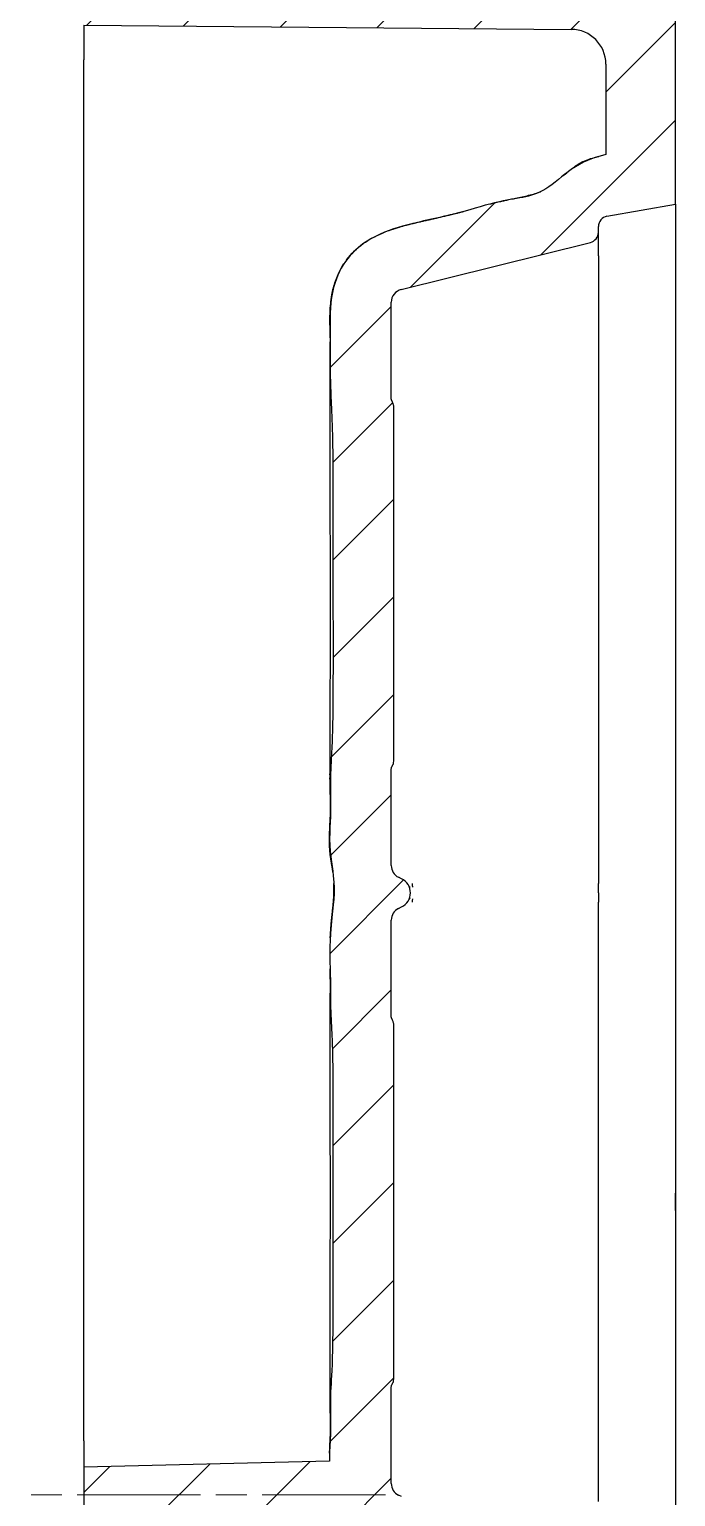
# Model space of a CAD drawing. Header units: millimetres. Extents: x 0 to 1486, y 0 to 1051.
# Drawn here: x 1362.6 to 1399.8, y 338.4 to 422.8 of the extents above; entities that cross this region are included whole.
import ezdxf

# ---------------------------------------------------------------- set-up
doc = ezdxf.new("R2010")
doc.units = ezdxf.units.MM
doc.header["$LTSCALE"] = 1.25
doc.linetypes.add('CHAIN', pattern=[0.3543, 0.2362, -0.0295, 0.0591, -0.0295])
for name, color, linetype, lineweight, true_color in [('Mittellinie(DIN)', 7, 'CHAIN', 15, 0x262659), ('Schraffur', 7, 'Continuous', 9, 0x1e1e47), ('Sichtbare Kanten(DIN)', 7, 'Continuous', 25, 0x262659)]:
    doc.layers.add(name, color=color, linetype=linetype, lineweight=lineweight, true_color=true_color)

msp = doc.modelspace()

# ---------------------------------------------------------------- hatches: boundary and pattern name
at = {"layer": 'Schraffur'}
h = msp.add_hatch(dxfattribs=at)
h.set_pattern_fill('ANSI31', color=256, scale=31.75, style=0)
h.set_pattern_definition([(45, (0, 0), (-2.80633, 2.80633), [])])
edge = h.paths.add_edge_path()
edge.add_spline(control_points=[(1383.578, 198.208), (1383.578, 198.274), (1383.572, 198.342), (1383.546, 198.47), (1383.528, 198.523), (1383.507, 198.564)], knot_values=[-0.02803, -0.02803, -0.02803, -0.02803, -0.013909, -0.013909, -0.000009, -0.000009, -0.000009, -0.000009], degree=3, periodic=0)
edge.add_spline(control_points=[(1383.507, 198.564), (1383.496, 198.583), (1383.486, 198.602), (1383.472, 198.629), (1383.468, 198.637), (1383.464, 198.645)], knot_values=[-0.009168, -0.009168, -0.009168, -0.009168, -0.002687, -0.002687, 0, 0, 0, 0], degree=3, periodic=0)
edge.add_spline(control_points=[(1383.464, 198.645), (1383.448, 198.674), (1383.437, 198.714), (1383.429, 198.778), (1383.428, 198.797), (1383.428, 198.815)], knot_values=[-0.019144, -0.019144, -0.019144, -0.019144, -0.005638, -0.005638, -0.00001, -0.00001, -0.00001, -0.00001], degree=3, periodic=0)
edge.add_line((1383.428, 198.815), (1383.428, 204.33))
edge.add_ellipse((1384.178, 204.33), major_axis=(0.674, 0.33), ratio=1, start_angle=90, end_angle=153.9136, ccw=False)
edge.add_line((1383.848, 205.004), (1384.024, 205.09))
edge.add_ellipse((1383.628, 205.898), major_axis=(0.808, 0.396), ratio=1, start_angle=270, end_angle=397.8272)
edge.add_line((1384.024, 206.706), (1383.848, 206.792))
edge.add_ellipse((1384.178, 207.466), major_axis=(-0.674, 0.33), ratio=1, start_angle=26.0864, end_angle=90, ccw=False)
edge.add_line((1383.428, 207.466), (1383.428, 212.971))
edge.add_spline(control_points=[(1383.428, 212.971), (1383.428, 213.003), (1383.431, 213.035), (1383.444, 213.095), (1383.453, 213.121), (1383.464, 213.142)], knot_values=[-0.013913, -0.013913, -0.013913, -0.013913, -0.006956, -0.006956, 0, 0, 0, 0], degree=3, periodic=0)
edge.add_spline(control_points=[(1383.464, 213.142), (1383.471, 213.155), (1383.478, 213.169), (1383.492, 213.196), (1383.499, 213.209), (1383.507, 213.223)], knot_values=[-0.009167, -0.009167, -0.009167, -0.009167, -0.004601, -0.004601, -0.000018, -0.000018, -0.000018, -0.000018], degree=3, periodic=0)
edge.add_spline(control_points=[(1383.507, 213.223), (1383.538, 213.283), (1383.561, 213.366), (1383.576, 213.501), (1383.578, 213.54), (1383.578, 213.578)], knot_values=[-0.040522, -0.040522, -0.040522, -0.040522, -0.011509, -0.011509, 0, 0, 0, 0], degree=3, periodic=0)
edge.add_line((1383.578, 213.578), (1383.578, 233.738))
edge.add_spline(control_points=[(1383.578, 233.738), (1383.578, 233.804), (1383.572, 233.872), (1383.546, 234), (1383.528, 234.053), (1383.507, 234.094)], knot_values=[-0.02803, -0.02803, -0.02803, -0.02803, -0.013909, -0.013909, -0.000009, -0.000009, -0.000009, -0.000009], degree=3, periodic=0)
edge.add_spline(control_points=[(1383.507, 234.094), (1383.496, 234.113), (1383.486, 234.132), (1383.472, 234.159), (1383.468, 234.167), (1383.464, 234.175)], knot_values=[-0.009168, -0.009168, -0.009168, -0.009168, -0.002687, -0.002687, 0, 0, 0, 0], degree=3, periodic=0)
edge.add_spline(control_points=[(1383.464, 234.175), (1383.448, 234.204), (1383.437, 234.244), (1383.429, 234.308), (1383.428, 234.327), (1383.428, 234.345)], knot_values=[-0.019144, -0.019144, -0.019144, -0.019144, -0.005638, -0.005638, -0.00001, -0.00001, -0.00001, -0.00001], degree=3, periodic=0)
edge.add_line((1383.428, 234.345), (1383.428, 239.85))
edge.add_ellipse((1384.178, 239.85), major_axis=(0.674, 0.33), ratio=1, start_angle=90, end_angle=153.9136, ccw=False)
edge.add_line((1383.848, 240.524), (1384.024, 240.61))
edge.add_ellipse((1383.628, 241.418), major_axis=(-0.808, 0.396), ratio=1, start_angle=142.1728, end_angle=270)
edge.add_line((1384.024, 242.226), (1383.848, 242.312))
edge.add_ellipse((1384.178, 242.986), major_axis=(-0.674, 0.33), ratio=1, start_angle=26.0864, end_angle=90, ccw=False)
edge.add_line((1383.428, 242.986), (1383.428, 248.501))
edge.add_spline(control_points=[(1383.428, 248.501), (1383.428, 248.533), (1383.431, 248.565), (1383.444, 248.625), (1383.453, 248.651), (1383.464, 248.672)], knot_values=[-0.013912, -0.013912, -0.013912, -0.013912, -0.006956, -0.006956, 0, 0, 0, 0], degree=3, periodic=0)
edge.add_spline(control_points=[(1383.464, 248.672), (1383.471, 248.685), (1383.478, 248.699), (1383.492, 248.726), (1383.499, 248.739), (1383.507, 248.753)], knot_values=[-0.009168, -0.009168, -0.009168, -0.009168, -0.004601, -0.004601, -0.000018, -0.000018, -0.000018, -0.000018], degree=3, periodic=0)
edge.add_spline(control_points=[(1383.507, 248.753), (1383.538, 248.813), (1383.561, 248.896), (1383.576, 249.031), (1383.578, 249.07), (1383.578, 249.108)], knot_values=[-0.040522, -0.040522, -0.040522, -0.040522, -0.011509, -0.011509, 0, 0, 0, 0], degree=3, periodic=0)
edge.add_line((1383.578, 249.108), (1383.578, 269.268))
edge.add_spline(control_points=[(1383.578, 269.268), (1383.578, 269.334), (1383.572, 269.402), (1383.546, 269.53), (1383.528, 269.583), (1383.507, 269.624)], knot_values=[-0.02803, -0.02803, -0.02803, -0.02803, -0.013909, -0.013909, -0.000009, -0.000009, -0.000009, -0.000009], degree=3, periodic=0)
edge.add_spline(control_points=[(1383.507, 269.624), (1383.496, 269.643), (1383.486, 269.662), (1383.472, 269.689), (1383.468, 269.697), (1383.464, 269.705)], knot_values=[-0.009168, -0.009168, -0.009168, -0.009168, -0.002687, -0.002687, 0, 0, 0, 0], degree=3, periodic=0)
edge.add_spline(control_points=[(1383.464, 269.705), (1383.448, 269.734), (1383.437, 269.774), (1383.429, 269.838), (1383.428, 269.857), (1383.428, 269.875)], knot_values=[-0.019144, -0.019144, -0.019144, -0.019144, -0.005638, -0.005638, -0.00001, -0.00001, -0.00001, -0.00001], degree=3, periodic=0)
edge.add_line((1383.428, 269.875), (1383.428, 275.374))
edge.add_ellipse((1384.178, 275.374), major_axis=(0.728, 0.181), ratio=1, start_angle=90, end_angle=166, ccw=False)
edge.add_line((1383.997, 276.102), (1394.873, 278.814))
edge.add_ellipse((1394.728, 279.396), major_axis=(0.582, 0.145), ratio=1, start_angle=270, end_angle=346)
edge.add_line((1395.328, 279.396), (1395.328, 279.724))
edge.add_ellipse((1395.928, 279.724), major_axis=(0.591, 0.104), ratio=1, start_angle=90, end_angle=170, ccw=False)
edge.add_line((1395.824, 280.314), (1399.758, 281.008))
edge.add_line((1399.758, 281.008), (1399.758, 298.008))
edge.add_line((1399.758, 298.008), (1395.824, 298.702))
edge.add_ellipse((1395.928, 299.293), major_axis=(-0.591, 0.104), ratio=1, start_angle=10, end_angle=90, ccw=False)
edge.add_line((1395.328, 299.293), (1395.328, 299.621))
edge.add_ellipse((1394.728, 299.621), major_axis=(-0.582, 0.145), ratio=1, start_angle=194, end_angle=270)
edge.add_line((1394.873, 300.203), (1383.997, 302.915))
edge.add_ellipse((1384.178, 303.642), major_axis=(-0.728, 0.181), ratio=1, start_angle=14, end_angle=90, ccw=False)
edge.add_line((1383.428, 303.642), (1383.428, 309.141))
edge.add_spline(control_points=[(1383.428, 309.141), (1383.428, 309.173), (1383.431, 309.205), (1383.444, 309.265), (1383.453, 309.291), (1383.464, 309.312)], knot_values=[-0.013912, -0.013912, -0.013912, -0.013912, -0.006956, -0.006956, 0, 0, 0, 0], degree=3, periodic=0)
edge.add_spline(control_points=[(1383.464, 309.312), (1383.471, 309.325), (1383.478, 309.339), (1383.492, 309.366), (1383.499, 309.379), (1383.507, 309.393)], knot_values=[-0.009168, -0.009168, -0.009168, -0.009168, -0.004601, -0.004601, -0.000018, -0.000018, -0.000018, -0.000018], degree=3, periodic=0)
edge.add_spline(control_points=[(1383.507, 309.393), (1383.538, 309.453), (1383.561, 309.536), (1383.576, 309.671), (1383.578, 309.71), (1383.578, 309.748)], knot_values=[-0.040522, -0.040522, -0.040522, -0.040522, -0.011509, -0.011509, 0, 0, 0, 0], degree=3, periodic=0)
edge.add_line((1383.578, 309.748), (1383.578, 329.908))
edge.add_spline(control_points=[(1383.578, 329.908), (1383.578, 329.974), (1383.572, 330.042), (1383.546, 330.17), (1383.528, 330.223), (1383.507, 330.264)], knot_values=[-0.02803, -0.02803, -0.02803, -0.02803, -0.013909, -0.013909, -0.000009, -0.000009, -0.000009, -0.000009], degree=3, periodic=0)
edge.add_spline(control_points=[(1383.507, 330.264), (1383.496, 330.283), (1383.486, 330.302), (1383.472, 330.329), (1383.468, 330.337), (1383.464, 330.345)], knot_values=[-0.009168, -0.009168, -0.009168, -0.009168, -0.002687, -0.002687, 0, 0, 0, 0], degree=3, periodic=0)
edge.add_spline(control_points=[(1383.464, 330.345), (1383.448, 330.374), (1383.437, 330.414), (1383.429, 330.478), (1383.428, 330.497), (1383.428, 330.515)], knot_values=[-0.019144, -0.019144, -0.019144, -0.019144, -0.005638, -0.005638, -0.00001, -0.00001, -0.00001, -0.00001], degree=3, periodic=0)
edge.add_line((1383.428, 330.515), (1383.428, 336.03))
edge.add_ellipse((1384.178, 336.03), major_axis=(0.674, 0.33), ratio=1, start_angle=90, end_angle=153.9136, ccw=False)
edge.add_line((1383.848, 336.704), (1384.024, 336.79))
edge.add_ellipse((1383.628, 337.598), major_axis=(0.808, 0.396), ratio=1, start_angle=270, end_angle=397.8272)
edge.add_line((1384.024, 338.406), (1383.848, 338.492))
edge.add_ellipse((1384.178, 339.166), major_axis=(-0.674, 0.33), ratio=1, start_angle=26.0864, end_angle=90, ccw=False)
edge.add_line((1383.428, 339.166), (1383.428, 344.671))
edge.add_spline(control_points=[(1383.428, 344.671), (1383.428, 344.703), (1383.431, 344.735), (1383.444, 344.795), (1383.453, 344.821), (1383.464, 344.842)], knot_values=[-0.013913, -0.013913, -0.013913, -0.013913, -0.006956, -0.006956, 0, 0, 0, 0], degree=3, periodic=0)
edge.add_spline(control_points=[(1383.464, 344.842), (1383.471, 344.855), (1383.478, 344.869), (1383.492, 344.896), (1383.499, 344.909), (1383.507, 344.923)], knot_values=[-0.009167, -0.009167, -0.009167, -0.009167, -0.004601, -0.004601, -0.000018, -0.000018, -0.000018, -0.000018], degree=3, periodic=0)
edge.add_spline(control_points=[(1383.507, 344.923), (1383.538, 344.983), (1383.561, 345.066), (1383.576, 345.201), (1383.578, 345.24), (1383.578, 345.278)], knot_values=[-0.040522, -0.040522, -0.040522, -0.040522, -0.011509, -0.011509, 0, 0, 0, 0], degree=3, periodic=0)
edge.add_line((1383.578, 345.278), (1383.578, 365.438))
edge.add_spline(control_points=[(1383.578, 365.438), (1383.578, 365.504), (1383.572, 365.572), (1383.546, 365.7), (1383.528, 365.753), (1383.507, 365.794)], knot_values=[-0.02803, -0.02803, -0.02803, -0.02803, -0.013909, -0.013909, -0.000009, -0.000009, -0.000009, -0.000009], degree=3, periodic=0)
edge.add_spline(control_points=[(1383.507, 365.794), (1383.496, 365.813), (1383.486, 365.832), (1383.472, 365.859), (1383.468, 365.867), (1383.464, 365.875)], knot_values=[-0.009168, -0.009168, -0.009168, -0.009168, -0.002687, -0.002687, 0, 0, 0, 0], degree=3, periodic=0)
edge.add_spline(control_points=[(1383.464, 365.875), (1383.448, 365.904), (1383.437, 365.944), (1383.429, 366.008), (1383.428, 366.027), (1383.428, 366.045)], knot_values=[-0.019144, -0.019144, -0.019144, -0.019144, -0.005638, -0.005638, -0.00001, -0.00001, -0.00001, -0.00001], degree=3, periodic=0)
edge.add_line((1383.428, 366.045), (1383.428, 371.55))
edge.add_ellipse((1384.178, 371.55), major_axis=(0.674, 0.33), ratio=1, start_angle=90, end_angle=153.9136, ccw=False)
edge.add_line((1383.848, 372.224), (1384.024, 372.31))
edge.add_ellipse((1383.628, 373.118), major_axis=(-0.808, 0.396), ratio=1, start_angle=142.1728, end_angle=270)
edge.add_line((1384.024, 373.926), (1383.848, 374.012))
edge.add_ellipse((1384.178, 374.686), major_axis=(-0.674, 0.33), ratio=1, start_angle=26.0864, end_angle=90, ccw=False)
edge.add_line((1383.428, 374.686), (1383.428, 380.201))
edge.add_spline(control_points=[(1383.428, 380.201), (1383.428, 380.233), (1383.431, 380.265), (1383.444, 380.325), (1383.453, 380.351), (1383.464, 380.372)], knot_values=[-0.013912, -0.013912, -0.013912, -0.013912, -0.006956, -0.006956, 0, 0, 0, 0], degree=3, periodic=0)
edge.add_spline(control_points=[(1383.464, 380.372), (1383.471, 380.385), (1383.478, 380.399), (1383.492, 380.426), (1383.499, 380.439), (1383.507, 380.453)], knot_values=[-0.009168, -0.009168, -0.009168, -0.009168, -0.004601, -0.004601, -0.000018, -0.000018, -0.000018, -0.000018], degree=3, periodic=0)
edge.add_spline(control_points=[(1383.507, 380.453), (1383.538, 380.513), (1383.561, 380.596), (1383.576, 380.731), (1383.578, 380.77), (1383.578, 380.808)], knot_values=[-0.040522, -0.040522, -0.040522, -0.040522, -0.011509, -0.011509, 0, 0, 0, 0], degree=3, periodic=0)
edge.add_line((1383.578, 380.808), (1383.578, 400.968))
edge.add_spline(control_points=[(1383.578, 400.968), (1383.578, 401.034), (1383.572, 401.102), (1383.546, 401.23), (1383.528, 401.283), (1383.507, 401.324)], knot_values=[-0.02803, -0.02803, -0.02803, -0.02803, -0.013909, -0.013909, -0.000009, -0.000009, -0.000009, -0.000009], degree=3, periodic=0)
edge.add_spline(control_points=[(1383.507, 401.324), (1383.496, 401.343), (1383.486, 401.362), (1383.472, 401.389), (1383.468, 401.397), (1383.464, 401.405)], knot_values=[-0.009168, -0.009168, -0.009168, -0.009168, -0.002687, -0.002687, 0, 0, 0, 0], degree=3, periodic=0)
edge.add_spline(control_points=[(1383.464, 401.405), (1383.448, 401.434), (1383.437, 401.474), (1383.429, 401.538), (1383.428, 401.557), (1383.428, 401.575)], knot_values=[-0.019144, -0.019144, -0.019144, -0.019144, -0.005638, -0.005638, -0.00001, -0.00001, -0.00001, -0.00001], degree=3, periodic=0)
edge.add_line((1383.428, 401.575), (1383.428, 407.074))
edge.add_ellipse((1384.178, 407.074), major_axis=(0.728, 0.181), ratio=1, start_angle=90, end_angle=166, ccw=False)
edge.add_line((1383.997, 407.802), (1394.873, 410.514))
edge.add_ellipse((1394.728, 411.096), major_axis=(0.582, 0.145), ratio=1, start_angle=270, end_angle=346)
edge.add_line((1395.328, 411.096), (1395.328, 411.424))
edge.add_ellipse((1395.928, 411.424), major_axis=(0.591, 0.104), ratio=1, start_angle=90, end_angle=170, ccw=False)
edge.add_line((1395.824, 412.014), (1399.758, 412.708))
edge.add_line((1399.758, 412.708), (1399.758, 430.508))
edge.add_ellipse((1399.258, 430.508), major_axis=(-0.354, 0.354), ratio=1, start_angle=225, end_angle=315)
edge.add_line((1399.258, 431.008), (1392.758, 431.008))
edge.add_line((1392.758, 431.008), (1392.758, 427.758))
edge.add_ellipse((1392.008, 427.758), major_axis=(-0.53, -0.53), ratio=1, start_angle=45, end_angle=135, ccw=False)
edge.add_line((1392.008, 427.008), (1365.758, 427.008))
edge.add_line((1365.758, 427.008), (1365.758, 423.008))
edge.add_line((1365.758, 423.008), (1393.775, 422.764))
edge.add_ellipse((1393.758, 420.764), major_axis=(1.408, -1.42), ratio=1, start_angle=45.25, end_angle=134.75, ccw=False)
edge.add_line((1395.758, 420.764), (1395.758, 415.566))
edge.add_spline(control_points=[(1395.758, 415.566), (1395.252, 415.447), (1394.64, 415.249), (1393.387, 414.482), (1393.002, 414.068), (1391.572, 413.08), (1390.8, 413.106), (1388.884, 412.691), (1388.277, 412.473), (1386.105, 411.911), (1385.114, 411.722), (1383.68, 411.349), (1382.947, 411.117), (1381.657, 410.376), (1381.291, 410.021), (1380.679, 409.315), (1380.388, 408.777), (1379.934, 407.423), (1379.908, 406.683), (1379.92, 404.965), (1379.913, 404.09), (1379.931, 401.942), (1379.99, 401.353), (1380.055, 399.076), (1380.066, 398.51), (1380.077, 396.58), (1380.074, 395.074), (1380.077, 388.644), (1380.087, 387.077), (1380.067, 383.017), (1380.073, 382.807), (1379.905, 379.115), (1379.949, 378.782), (1379.937, 377.403), (1379.906, 377.085), (1379.846, 375.479), (1380.021, 374.815), (1380.206, 373.095), (1380.092, 372.479), (1379.848, 369.848), (1379.894, 369.518), (1379.949, 367.505), (1379.934, 367.127), (1379.957, 365.877), (1379.988, 365.439), (1380.043, 364.347), (1380.083, 363.254), (1380.068, 356.85), (1380.068, 353.523), (1380.091, 345.334), (1379.934, 345.112), (1379.924, 342.58), (1379.96, 342.477), (1379.882, 340.92), (1379.877, 340.668), (1379.881, 340.453)], knot_values=[-4.70125, -4.70125, -4.70125, -4.70125, -4.650318, -4.650318, -4.599287, -4.599287, -4.50999, -4.50999, -4.451529, -4.451529, -4.389573, -4.389573, -4.341776, -4.341776, -4.299915, -4.299915, -4.227348, -4.227348, -4.124981, -4.124981, -4.018629, -4.018629, -3.863967, -3.863967, -3.802045, -3.802045, -3.704565, -3.704565, -3.554326, -3.554326, -3.311825, -3.311825, -3.196855, -3.196855, -3.108818, -3.108818, -2.894322, -2.894322, -2.591593, -2.591593, -2.241838, -2.241838, -1.950908, -1.950908, -1.641052, -1.641052, -1.391865, -1.391865, -1.12243, -1.12243, -0.728696, -0.728696, -0.362929, -0.362929, -0.260914, -0.260914, -0.260914, -0.260914], degree=3, periodic=0)
edge.add_line((1379.881, 340.453), (1365.758, 340.108))
edge.add_line((1365.758, 340.108), (1365.758, 336.908))
edge.add_line((1365.758, 336.908), (1380.058, 336.559))
edge.add_spline(control_points=[(1380.058, 336.559), (1379.99, 335.879), (1379.908, 335.183), (1379.887, 333.519), (1379.932, 332.704), (1379.951, 330.847), (1379.996, 329.804), (1380.108, 326.542), (1380.077, 322.652), (1380.074, 319.577), (1380.073, 319.023), (1380.074, 313.946), (1380.1, 313.171), (1380.023, 310.657), (1379.967, 309.319), (1379.895, 306.341), (1379.9, 304.771), (1379.969, 303.379), (1380.061, 302.849), (1380.452, 301.81), (1380.746, 301.316), (1381.423, 300.554), (1381.862, 300.172), (1383.562, 299.34), (1384.697, 299.102), (1387.411, 298.488), (1387.532, 298.426), (1390.374, 297.652), (1390.7, 297.684), (1391.9, 297.386), (1392.248, 297.212), (1393.103, 296.572), (1393.455, 296.189), (1394.546, 295.5), (1395.153, 295.297), (1395.758, 295.157)], knot_values=[-2.276763, -2.276763, -2.276763, -2.276763, -2.219689, -2.219689, -2.164881, -2.164881, -2.094772, -2.094772, -1.945372, -1.945372, -1.887996, -1.887996, -1.670313, -1.670313, -1.569154, -1.569154, -1.430815, -1.430815, -1.302107, -1.302107, -1.173192, -1.173192, -1.065573, -1.065573, -0.916774, -0.916774, -0.721878, -0.721878, -0.55296, -0.55296, -0.405051, -0.405051, -0.231404, -0.231404, -0.047927, -0.047927, -0.047927, -0.047927], degree=3, periodic=0)
edge.add_line((1395.758, 295.157), (1395.758, 293.305))
edge.add_ellipse((1394.258, 293.305), major_axis=(-1.048, -1.074), ratio=1, start_angle=45.7, end_angle=134.3, ccw=False)
edge.add_line((1394.295, 291.806), (1365.758, 291.108))
edge.add_line((1365.758, 291.108), (1365.758, 287.908))
edge.add_line((1365.758, 287.908), (1394.295, 287.211))
edge.add_ellipse((1394.258, 285.711), major_axis=(1.048, -1.074), ratio=1, start_angle=45.7, end_angle=134.3, ccw=False)
edge.add_line((1395.758, 285.711), (1395.758, 283.866))
edge.add_spline(control_points=[(1395.758, 283.866), (1395.303, 283.759), (1394.763, 283.588), (1393.511, 282.89), (1393.122, 282.473), (1391.555, 281.331), (1390.902, 281.457), (1388.674, 280.927), (1388.145, 280.73), (1385.881, 280.164), (1384.992, 279.995), (1383.619, 279.629), (1382.892, 279.394), (1381.6, 278.635), (1381.236, 278.267), (1380.633, 277.543), (1380.348, 276.993), (1379.855, 275.416), (1379.927, 274.842), (1379.917, 270.902), (1379.939, 270.739), (1380.071, 267.174), (1380.073, 265.747), (1380.075, 260.026), (1380.078, 258.565), (1380.076, 254.02), (1380.124, 251.889), (1379.895, 247.328), (1379.948, 247.211), (1379.938, 245.513), (1379.883, 245.11), (1379.874, 243.601), (1380.015, 243.129), (1380.092, 242.458)], knot_values=[-4.095521, -4.095521, -4.095521, -4.095521, -3.903003, -3.903003, -3.664718, -3.664718, -3.19767, -3.19767, -2.963841, -2.963841, -2.753076, -2.753076, -2.586582, -2.586582, -2.43658, -2.43658, -2.174426, -2.174426, -1.713934, -1.713934, -1.261803, -1.261803, -0.887459, -0.887459, -0.759015, -0.759015, -0.487927, -0.487927, -0.357633, -0.357633, -0.22935, -0.22935, -0.016802, -0.016802, -0.016802, -0.016802], degree=3, periodic=0)
edge.add_line((1380.092, 242.458), (1365.758, 242.108))
edge.add_line((1365.758, 242.108), (1365.758, 238.908))
edge.add_line((1365.758, 238.908), (1379.907, 238.562))
edge.add_spline(control_points=[(1379.907, 238.562), (1379.889, 238.128), (1379.897, 237.664), (1379.972, 235.14), (1379.921, 234.994), (1380.062, 232.305), (1380.064, 231.813), (1380.089, 227.342), (1380.072, 224.082), (1380.071, 217.599), (1380.135, 216.263), (1379.879, 211.552), (1379.955, 211.338), (1379.916, 209.163), (1379.79, 208.988), (1380.176, 206.418), (1380.181, 206.098), (1379.873, 203.006), (1379.882, 202.844), (1379.935, 200.708), (1379.938, 200.414), (1379.95, 199.316), (1379.977, 198.42), (1380.09, 195.7), (1380.079, 193.576), (1380.075, 190.406), (1380.075, 189.928), (1380.075, 188.519), (1380.073, 187.568), (1380.072, 183.305), (1380.116, 181.647), (1379.943, 176.819), (1379.885, 174.161), (1379.94, 172.076), (1379.986, 171.512), (1380.305, 170.412), (1380.576, 169.88), (1381.274, 168.98), (1381.697, 168.608), (1383.669, 167.491), (1385.462, 167.291), (1388.501, 166.478), (1389.119, 166.274), (1390.356, 166.004), (1390.762, 165.957), (1391.813, 165.719), (1392.17, 165.557), (1393.015, 164.952), (1393.392, 164.553), (1394.475, 163.821), (1395.13, 163.602), (1395.758, 163.457)], knot_values=[-6.730997, -6.730997, -6.730997, -6.730997, -6.594927, -6.594927, -6.299018, -6.299018, -6.134382, -6.134382, -5.691506, -5.691506, -5.253549, -5.253549, -5.050517, -5.050517, -4.727317, -4.727317, -4.423097, -4.423097, -3.977256, -3.977256, -3.907346, -3.907346, -3.596638, -3.596638, -2.963412, -2.963412, -2.852891, -2.852891, -2.623337, -2.623337, -1.823883, -1.823883, -1.457328, -1.457328, -1.320384, -1.320384, -1.182267, -1.182267, -1.04717, -1.04717, -0.711781, -0.711781, -0.587351, -0.587351, -0.491546, -0.491546, -0.361826, -0.361826, -0.208832, -0.208832, -0.018235, -0.018235, -0.018235, -0.018235], degree=3, periodic=0)
edge.add_line((1395.758, 163.457), (1395.758, 158.253))
edge.add_ellipse((1393.758, 158.253), major_axis=(-1.408, -1.42), ratio=1, start_angle=45.25, end_angle=134.75, ccw=False)
edge.add_line((1393.775, 156.253), (1365.758, 156.008))
edge.add_line((1365.758, 156.008), (1365.758, 152.008))
edge.add_line((1365.758, 152.008), (1392.008, 152.008))
edge.add_ellipse((1392.008, 151.258), major_axis=(0.53, -0.53), ratio=1, start_angle=45, end_angle=135, ccw=False)
edge.add_line((1392.758, 151.258), (1392.758, 148.008))
edge.add_line((1392.758, 148.008), (1399.258, 148.008))
edge.add_ellipse((1399.258, 148.508), major_axis=(0.354, 0.354), ratio=1, start_angle=225, end_angle=315)
edge.add_line((1399.758, 148.508), (1399.758, 166.308))
edge.add_line((1399.758, 166.308), (1395.824, 167.002))
edge.add_ellipse((1395.928, 167.593), major_axis=(-0.591, 0.104), ratio=1, start_angle=10, end_angle=90, ccw=False)
edge.add_line((1395.328, 167.593), (1395.328, 167.921))
edge.add_ellipse((1394.728, 167.921), major_axis=(-0.582, 0.145), ratio=1, start_angle=194, end_angle=270)
edge.add_line((1394.873, 168.503), (1383.997, 171.215))
edge.add_ellipse((1384.178, 171.942), major_axis=(-0.728, 0.181), ratio=1, start_angle=14, end_angle=90, ccw=False)
edge.add_line((1383.428, 171.942), (1383.428, 177.441))
edge.add_spline(control_points=[(1383.428, 177.441), (1383.428, 177.473), (1383.431, 177.505), (1383.444, 177.565), (1383.453, 177.591), (1383.464, 177.612)], knot_values=[-0.013912, -0.013912, -0.013912, -0.013912, -0.006956, -0.006956, 0, 0, 0, 0], degree=3, periodic=0)
edge.add_spline(control_points=[(1383.464, 177.612), (1383.471, 177.625), (1383.478, 177.639), (1383.492, 177.666), (1383.499, 177.679), (1383.507, 177.693)], knot_values=[-0.009168, -0.009168, -0.009168, -0.009168, -0.004601, -0.004601, -0.000018, -0.000018, -0.000018, -0.000018], degree=3, periodic=0)
edge.add_spline(control_points=[(1383.507, 177.693), (1383.538, 177.753), (1383.561, 177.836), (1383.576, 177.971), (1383.578, 178.01), (1383.578, 178.048)], knot_values=[-0.040522, -0.040522, -0.040522, -0.040522, -0.011509, -0.011509, 0, 0, 0, 0], degree=3, periodic=0)
edge.add_line((1383.578, 178.048), (1383.578, 198.208))

# ---------------------------------------------------------------- linework, layer by layer
at = {"layer": 'Mittellinie(DIN)', "ltscale": 23.990969}
msp.add_line((1383.094, 338.508), (1362.633, 338.508), dxfattribs=at)
at = {"layer": 'Sichtbare Kanten(DIN)'}
for p, q in [((1399.758, 412.708), (1399.758, 430.508)), ((1365.758, 423.008), (1393.775, 422.764)), ((1365.758, 423.008), (1365.758, 421.008)), ((1365.758, 341.608), (1365.758, 421.008)), ((1395.758, 420.764), (1395.758, 415.566)), ((1395.824, 412.014), (1399.758, 412.708)), ((1399.758, 412.708), (1399.758, 411.92)), ((1399.758, 411.92), (1399.758, 298.796)), ((1395.328, 411.096), (1395.328, 411.424)), ((1395.328, 409.737), (1395.328, 411.096)), ((1383.997, 407.802), (1394.873, 410.514)), ((1395.328, 409.737), (1395.328, 373.656)), ((1383.428, 401.575), (1383.428, 407.074)), ((1399.758, 405.531), (1399.763, 405.531)), ((1399.758, 405.445), (1399.763, 405.445)), ((1399.758, 405.272), (1399.763, 405.272)), ((1399.758, 405.185), (1399.763, 405.185)), ((1399.763, 405.531), (1399.763, 405.445)), ((1399.763, 405.445), (1399.763, 405.272)), ((1399.763, 405.272), (1399.763, 405.185)), ((1383.578, 380.808), (1383.578, 400.968)), ((1383.578, 400.968), (1383.578, 400.968)), ((1383.578, 380.808), (1383.578, 380.808)), ((1383.428, 374.686), (1383.428, 380.201)), ((1384.024, 373.926), (1383.848, 374.012)), ((1395.328, 373.118), (1395.328, 373.656)), ((1395.328, 373.118), (1395.328, 372.581)), ((1383.848, 372.224), (1384.024, 372.31)), ((1395.328, 338.136), (1395.328, 372.581)), ((1383.428, 366.045), (1383.428, 371.55)), ((1383.578, 345.278), (1383.578, 365.438)), ((1383.578, 365.438), (1383.578, 365.438)), ((1399.758, 360.358), (1399.763, 360.358)), ((1399.763, 360.358), (1399.763, 355.848)), ((1399.763, 355.848), (1399.758, 355.848)), ((1399.763, 355.858), (1399.768, 355.858)), ((1399.768, 354.858), (1399.768, 355.858)), ((1399.758, 354.868), (1399.763, 354.868)), ((1399.763, 354.868), (1399.763, 350.358)), ((1399.763, 354.858), (1399.768, 354.858)), ((1399.758, 350.358), (1399.763, 350.358)), ((1383.578, 345.278), (1383.578, 345.278)), ((1383.428, 339.166), (1383.428, 344.671)), ((1365.758, 341.608), (1365.758, 340.108)), ((1379.881, 340.453), (1365.758, 340.108)), ((1365.758, 340.108), (1365.758, 336.908)), ((1384.024, 338.406), (1383.848, 338.492))]:
    msp.add_line(p, q, dxfattribs=at)
for centre, radius, start, end in [((1393.758, 420.764), 2, 0, 89.5), ((1395.928, 411.424), 0.6, 100, 180), ((1394.728, 411.096), 0.6, 284, 0), ((1384.178, 407.074), 0.75, 104, 180), ((1384.178, 374.686), 0.75, 180, 243.9136), ((1383.628, 373.118), 0.9, 296.0864, 63.9136), ((1384.178, 371.55), 0.75, 116.0864, 180), ((1384.178, 339.166), 0.75, 180, 243.9136)]:
    msp.add_arc(centre, radius, start, end, dxfattribs=at)
for centre, major_axis, ratio, start_param, end_param in [((1384.66, 373.625), (-0.224, -0.11), 0.699049, 6.283185, 6.823808), ((1384.689, 373.656), (0, 0.25), 0.241922, 1.570803, 2.513321), ((1384.66, 372.612), (-0.224, 0.11), 0.699049, 5.745973, 6.283186), ((1384.689, 372.581), (0, 0.25), 0.241922, 0.628271, 1.570789)]:
    msp.add_ellipse(centre, major_axis=major_axis, ratio=ratio, start_param=start_param, end_param=end_param, dxfattribs=at)
for points, knots in [([(1395.758, 415.566), (1395.252, 415.447), (1394.64, 415.249), (1393.387, 414.482), (1393.002, 414.068), (1391.572, 413.08), (1390.8, 413.106), (1388.884, 412.691), (1388.277, 412.473), (1386.105, 411.911), (1385.114, 411.722), (1383.68, 411.349), (1382.947, 411.117), (1381.657, 410.376), (1381.291, 410.021), (1380.679, 409.315), (1380.388, 408.777), (1379.934, 407.423), (1379.908, 406.683), (1379.92, 404.965), (1379.913, 404.09), (1379.931, 401.942), (1379.99, 401.353), (1380.055, 399.076), (1380.066, 398.51), (1380.077, 396.58), (1380.074, 395.074), (1380.077, 388.644), (1380.087, 387.077), (1380.067, 383.017), (1380.073, 382.807), (1379.905, 379.115), (1379.949, 378.782), (1379.937, 377.403), (1379.906, 377.085), (1379.846, 375.479), (1380.021, 374.815), (1380.206, 373.095), (1380.092, 372.479), (1379.848, 369.848), (1379.894, 369.518), (1379.949, 367.505), (1379.934, 367.127), (1379.957, 365.877), (1379.988, 365.439), (1380.043, 364.347), (1380.083, 363.254), (1380.068, 356.85), (1380.068, 353.523), (1380.091, 345.334), (1379.934, 345.112), (1379.924, 342.58), (1379.96, 342.477), (1379.882, 340.92), (1379.877, 340.668), (1379.881, 340.453)], [-4.70125, -4.70125, -4.70125, -4.70125, -4.650318, -4.650318, -4.599287, -4.599287, -4.50999, -4.50999, -4.451529, -4.451529, -4.389573, -4.389573, -4.341776, -4.341776, -4.299915, -4.299915, -4.227348, -4.227348, -4.124981, -4.124981, -4.018629, -4.018629, -3.863967, -3.863967, -3.802045, -3.802045, -3.704565, -3.704565, -3.554326, -3.554326, -3.311825, -3.311825, -3.196855, -3.196855, -3.108818, -3.108818, -2.894322, -2.894322, -2.591593, -2.591593, -2.241838, -2.241838, -1.950908, -1.950908, -1.641052, -1.641052, -1.391865, -1.391865, -1.12243, -1.12243, -0.728696, -0.728696, -0.362929, -0.362929, -0.260914, -0.260914, -0.260914, -0.260914]), ([(1394.118, 414.977), (1394.118, 414.977), (1394.121, 414.979), (1394.134, 414.987), (1394.148, 414.996), (1394.183, 415.018), (1394.197, 415.027), (1394.229, 415.045), (1394.246, 415.055), (1394.286, 415.077), (1394.308, 415.09), (1394.377, 415.126), (1394.428, 415.151), (1394.532, 415.199), (1394.587, 415.222), (1394.798, 415.306), (1394.959, 415.357), (1395.169, 415.415), (1395.219, 415.427), (1395.3, 415.447), (1395.333, 415.455), (1395.369, 415.464), (1395.375, 415.465), (1395.381, 415.467)], [0.5152995, 0.5152995, 0.5152995, 0.5152995, 0.5291565, 0.5291565, 0.5478606, 0.5478606, 0.5575014, 0.5575014, 0.5657747, 0.5657747, 0.5740445, 0.5740445, 0.5906578, 0.5906578, 0.6085134, 0.6085134, 0.6589409, 0.6589409, 0.6740703, 0.6740703, 0.6851135, 0.6851135, 0.6875188, 0.6875188, 0.6875188, 0.6875188]), ([(1393.314, 414.361), (1393.458, 414.478), (1393.535, 414.548), (1393.856, 414.797), (1394.003, 414.904), (1394.11, 414.972), (1394.126, 414.982), (1394.126, 414.982)], [0, 0, 0, 0, 0.3274391, 0.3274391, 0.4507177, 0.4507177, 0.49329, 0.49329, 0.49329, 0.49329]), ([(1389.873, 412.906), (1389.897, 412.912), (1389.925, 412.918), (1390.029, 412.942), (1390.109, 412.961), (1390.293, 413.001), (1390.382, 413.02), (1390.594, 413.064), (1390.72, 413.09), (1390.972, 413.143), (1391.1, 413.17), (1391.478, 413.258), (1391.733, 413.326), (1391.995, 413.424), (1392.011, 413.43), (1392.027, 413.436)], [0.4685445, 0.4685445, 0.4685445, 0.4685445, 0.4809101, 0.4809101, 0.5147855, 0.5147855, 0.5639933, 0.5639933, 0.6087165, 0.6087165, 0.6504302, 0.6504302, 0.7308416, 0.7308416, 0.736072, 0.736072, 0.736072, 0.736072]), ([(1389.134, 412.734), (1389.134, 412.734), (1389.135, 412.734), (1389.144, 412.736), (1389.168, 412.742), (1389.235, 412.759), (1389.277, 412.77), (1389.397, 412.799), (1389.484, 412.82), (1389.631, 412.854), (1389.681, 412.865), (1389.774, 412.885), (1389.81, 412.893), (1389.892, 412.91), (1389.89, 412.909), (1389.897, 412.911), (1389.897, 412.911), (1389.897, 412.911)], [0.0437983, 0.0437983, 0.0437983, 0.0437983, 0.051075, 0.051075, 0.0845892, 0.0845892, 0.1167019, 0.1167019, 0.1657637, 0.1657637, 0.1974591, 0.1974591, 0.2412435, 0.2412435, 0.3477855, 0.3477855, 0.3602844, 0.3602844, 0.3602844, 0.3602844]), ([(1383.533, 411.284), (1383.869, 411.398), (1384.211, 411.494), (1384.738, 411.624), (1384.929, 411.668), (1385.137, 411.715), (1385.174, 411.723), (1385.241, 411.738), (1385.271, 411.745), (1385.352, 411.763), (1385.392, 411.772), (1385.445, 411.784), (1385.469, 411.79), (1385.551, 411.808), (1385.616, 411.823), (1385.822, 411.871), (1385.977, 411.908), (1386.452, 412.021), (1386.793, 412.103), (1387.259, 412.215), (1387.398, 412.249), (1387.526, 412.281)], [5.4233776, 5.4233776, 5.4233776, 5.4233776, 5.5299765, 5.5299765, 5.5861259, 5.5861259, 5.5987656, 5.5987656, 5.6114197, 5.6114197, 5.6368391, 5.6368391, 5.6495424, 5.6495424, 5.674925, 5.674925, 5.7257755, 5.7257755, 5.8280462, 5.8280462, 5.8698707, 5.8698707, 5.8698707, 5.8698707]), ([(1385.576, 411.812), (1385.576, 411.812), (1385.58, 411.813), (1385.595, 411.816), (1385.603, 411.818), (1385.63, 411.824), (1385.658, 411.83), (1385.752, 411.851), (1385.83, 411.869), (1386.059, 411.921), (1386.219, 411.958), (1386.549, 412.035), (1386.721, 412.076), (1386.989, 412.142), (1387.091, 412.168), (1387.25, 412.208), (1387.313, 412.225), (1387.416, 412.251), (1387.457, 412.262), (1387.552, 412.288), (1387.583, 412.296), (1387.588, 412.298), (1387.588, 412.298), (1387.588, 412.298)], [6.242917, 6.242917, 6.242917, 6.242917, 6.2541134, 6.2541134, 6.2604181, 6.2604181, 6.2732344, 6.2732344, 6.2988841, 6.2988841, 6.3493298, 6.3493298, 6.4034269, 6.4034269, 6.4371162, 6.4371162, 6.4625116, 6.4625116, 6.4878921, 6.4878921, 6.5390837, 6.5390837, 6.5427787, 6.5427787, 6.5427787, 6.5427787]), ([(1380.863, 409.508), (1381.125, 409.868), (1381.454, 410.187), (1382.151, 410.682), (1382.516, 410.876), (1382.899, 411.042), (1382.908, 411.046), (1382.917, 411.049)], [5.0977393, 5.0977393, 5.0977393, 5.0977393, 5.2313684, 5.2313684, 5.3543025, 5.3543025, 5.3571647, 5.3571647, 5.3571647, 5.3571647]), ([(1382.83, 411.012), (1382.83, 411.012), (1382.83, 411.012), (1382.83, 411.012), (1382.83, 411.012), (1382.831, 411.012), (1382.831, 411.012), (1382.831, 411.012), (1382.831, 411.012), (1382.838, 411.015), (1382.844, 411.018), (1382.867, 411.028), (1382.884, 411.035), (1382.945, 411.062), (1382.99, 411.081), (1383.154, 411.148), (1383.275, 411.194), (1383.561, 411.296), (1383.726, 411.348), (1384.025, 411.437), (1384.16, 411.474), (1384.365, 411.528), (1384.438, 411.546), (1384.554, 411.575), (1384.601, 411.586), (1384.674, 411.603), (1384.703, 411.61), (1384.74, 411.619), (1384.751, 411.622), (1384.761, 411.624)], [0, 0, 0, 0, 0.0000126, 0.0000126, 0.0000377, 0.0000377, 0.0000879, 0.0000879, 0.0001841, 0.0001841, 0.0022354, 0.0022354, 0.0077057, 0.0077057, 0.0222937, 0.0222937, 0.0612078, 0.0612078, 0.1131163, 0.1131163, 0.1548622, 0.1548622, 0.1775549, 0.1775549, 0.1928404, 0.1928404, 0.2036549, 0.2036549, 0.2087476, 0.2087476, 0.2087476, 0.2087476]), ([(1379.952, 407.012), (1379.956, 407.056), (1379.962, 407.108), (1379.975, 407.219), (1379.983, 407.28), (1380.004, 407.423), (1380.018, 407.508), (1380.061, 407.729), (1380.095, 407.867), (1380.208, 408.265), (1380.305, 408.522), (1380.507, 408.946), (1380.604, 409.121), (1380.711, 409.287)], [0, 0, 0, 0, 0.0194045, 0.0194045, 0.038658, 0.038658, 0.0645059, 0.0645059, 0.1066718, 0.1066718, 0.1888319, 0.1888319, 0.2501945, 0.2501945, 0.2501945, 0.2501945]), ([(1379.919, 405.037), (1379.916, 405.244), (1379.913, 405.451), (1379.902, 406.067), (1379.902, 406.48), (1379.95, 407.037), (1379.968, 407.186), (1379.991, 407.334)], [4.6316636, 4.6316636, 4.6316636, 4.6316636, 4.6938869, 4.6938869, 4.8169682, 4.8169682, 4.8618488, 4.8618488, 4.8618488, 4.8618488]), ([(1379.917, 402.212), (1379.917, 402.212), (1379.917, 402.213), (1379.917, 402.22), (1379.917, 402.229), (1379.917, 402.258), (1379.917, 402.281), (1379.917, 402.344), (1379.916, 402.389), (1379.915, 402.51), (1379.915, 402.59), (1379.913, 402.797), (1379.913, 402.928), (1379.912, 403.273), (1379.913, 403.49), (1379.917, 404), (1379.92, 404.307), (1379.922, 404.613), (1379.922, 404.662), (1379.922, 404.736), (1379.922, 404.763), (1379.922, 404.791), (1379.922, 404.793), (1379.922, 404.797), (1379.922, 404.798), (1379.922, 404.799), (1379.922, 404.8), (1379.922, 404.8), (1379.922, 404.8), (1379.922, 404.801), (1379.922, 404.801), (1379.922, 404.801)], [1.5655288, 1.5655288, 1.5655288, 1.5655288, 1.5703293, 1.5703293, 1.5801938, 1.5801938, 1.5939479, 1.5939479, 1.6141617, 1.6141617, 1.6436057, 1.6436057, 1.6862202, 1.6862202, 1.7529182, 1.7529182, 1.8435609, 1.8435609, 1.8618954, 1.8618954, 1.8727684, 1.8727684, 1.8737871, 1.8737871, 1.8741692, 1.8741692, 1.8743701, 1.8743701, 1.8744706, 1.8744706, 1.8744831, 1.8744831, 1.8744831, 1.8744831]), ([(1379.908, 379.839), (1379.907, 379.956), (1379.908, 380.069), (1379.909, 380.306), (1379.91, 380.433), (1379.916, 381.037), (1379.921, 381.519), (1379.918, 382.491), (1379.914, 382.986), (1379.915, 383.809), (1379.917, 384.136), (1379.944, 387.789), (1379.934, 391.262), (1379.922, 395.199), (1379.921, 395.738), (1379.919, 397.093), (1379.92, 397.895), (1379.917, 399.246), (1379.915, 399.836), (1379.912, 400.728), (1379.911, 401.035), (1379.911, 401.732), (1379.911, 402.131), (1379.915, 402.792), (1379.917, 403.042), (1379.92, 403.291)], [2.090268, 2.090268, 2.090268, 2.090268, 2.129577, 2.129577, 2.167439, 2.167439, 2.311482, 2.311482, 2.462154, 2.462154, 2.562583, 2.562583, 3.582861, 3.582861, 3.744613, 3.744613, 3.989858, 3.989858, 4.165266, 4.165266, 4.257429, 4.257429, 4.382157, 4.382157, 4.45694, 4.45694, 4.45694, 4.45694]), ([(1383.464, 401.405), (1383.448, 401.434), (1383.437, 401.474), (1383.429, 401.538), (1383.428, 401.557), (1383.428, 401.575)], [-0.01914448, -0.01914448, -0.01914448, -0.01914448, -0.00563801, -0.00563801, -0.00001016, -0.00001016, -0.00001016, -0.00001016]), ([(1383.507, 401.324), (1383.496, 401.343), (1383.486, 401.362), (1383.472, 401.389), (1383.468, 401.397), (1383.464, 401.405)], [-0.009167548, -0.009167548, -0.009167548, -0.009167548, -0.002686661, -0.002686661, 0, 0, 0, 0]), ([(1383.578, 400.968), (1383.578, 401.034), (1383.572, 401.102), (1383.546, 401.23), (1383.528, 401.283), (1383.507, 401.324)], [-0.02803038, -0.02803038, -0.02803038, -0.02803038, -0.01390862, -0.01390862, -0.00000854, -0.00000854, -0.00000854, -0.00000854]), ([(1383.464, 380.372), (1383.471, 380.385), (1383.478, 380.399), (1383.492, 380.426), (1383.499, 380.439), (1383.507, 380.453)], [-0.009168064, -0.009168064, -0.009168064, -0.009168064, -0.004601162, -0.004601162, -0.000017934, -0.000017934, -0.000017934, -0.000017934]), ([(1383.507, 380.453), (1383.538, 380.513), (1383.561, 380.596), (1383.576, 380.731), (1383.578, 380.77), (1383.578, 380.808)], [-0.04052231, -0.04052231, -0.04052231, -0.04052231, -0.01150927, -0.01150927, 0, 0, 0, 0]), ([(1379.94, 377.839), (1379.94, 377.843), (1379.94, 377.847), (1379.94, 377.869), (1379.941, 377.892), (1379.941, 377.939), (1379.941, 377.956), (1379.941, 377.993), (1379.941, 378.013), (1379.94, 378.123), (1379.939, 378.22), (1379.931, 378.653), (1379.918, 378.996), (1379.908, 379.494), (1379.907, 379.664), (1379.908, 379.88), (1379.908, 379.947), (1379.908, 380.024), (1379.909, 380.046), (1379.909, 380.068), (1379.909, 380.073), (1379.909, 380.076), (1379.909, 380.077), (1379.909, 380.077)], [1.3738223, 1.3738223, 1.3738223, 1.3738223, 1.3769471, 1.3769471, 1.389838, 1.389838, 1.3961565, 1.3961565, 1.4024516, 1.4024516, 1.4312429, 1.4312429, 1.5326118, 1.5326118, 1.5839991, 1.5839991, 1.6095734, 1.6095734, 1.6222975, 1.6222975, 1.6286287, 1.6286287, 1.6306126, 1.6306126, 1.6306126, 1.6306126]), ([(1383.428, 380.201), (1383.428, 380.233), (1383.431, 380.265), (1383.444, 380.325), (1383.453, 380.351), (1383.464, 380.372)], [-0.01391236, -0.01391236, -0.01391236, -0.01391236, -0.00695607, -0.00695607, 0, 0, 0, 0]), ([(1379.882, 375.982), (1379.882, 375.982), (1379.882, 375.988), (1379.881, 376.009), (1379.881, 376.029), (1379.88, 376.085), (1379.88, 376.112), (1379.879, 376.178), (1379.879, 376.205), (1379.879, 376.275), (1379.879, 376.305), (1379.88, 376.374), (1379.88, 376.414), (1379.883, 376.536), (1379.885, 376.622), (1379.892, 376.79), (1379.895, 376.874), (1379.908, 377.124), (1379.918, 377.292), (1379.929, 377.515), (1379.932, 377.585), (1379.937, 377.702), (1379.938, 377.751), (1379.94, 377.824), (1379.94, 377.85), (1379.941, 377.861), (1379.941, 377.863), (1379.941, 377.863)], [0.8387255, 0.8387255, 0.8387255, 0.8387255, 0.8535045, 0.8535045, 0.878616, 0.878616, 0.9288889, 0.9288889, 0.9544747, 0.9544747, 0.9672729, 0.9672729, 0.9799901, 0.9799901, 1.0052948, 1.0052948, 1.0304558, 1.0304558, 1.0815752, 1.0815752, 1.1069923, 1.1069923, 1.1324111, 1.1324111, 1.1579076, 1.1579076, 1.1637148, 1.1637148, 1.1637148, 1.1637148]), ([(1380.074, 374.306), (1380.07, 374.332), (1380.064, 374.373), (1380.049, 374.475), (1380.041, 374.525), (1380.021, 374.646), (1380.009, 374.719), (1379.985, 374.874), (1379.971, 374.958), (1379.947, 375.125), (1379.935, 375.21), (1379.915, 375.374), (1379.907, 375.454), (1379.888, 375.675), (1379.883, 375.807), (1379.879, 376.014), (1379.879, 376.091), (1379.879, 376.163)], [0.4200082, 0.4200082, 0.4200082, 0.4200082, 0.4594655, 0.4594655, 0.4849073, 0.4849073, 0.5104625, 0.5104625, 0.5358964, 0.5358964, 0.5612507, 0.5612507, 0.5866051, 0.5866051, 0.6370108, 0.6370108, 0.6690205, 0.6690205, 0.6690205, 0.6690205]), ([(1380.106, 372.616), (1380.106, 372.616), (1380.108, 372.634), (1380.112, 372.703), (1380.116, 372.759), (1380.123, 372.902), (1380.127, 372.988), (1380.132, 373.183), (1380.134, 373.296), (1380.132, 373.466), (1380.131, 373.528), (1380.128, 373.602), (1380.128, 373.622), (1380.127, 373.643), (1380.127, 373.646), (1380.127, 373.65), (1380.127, 373.651), (1380.127, 373.651), (1380.127, 373.651), (1380.127, 373.652), (1380.127, 373.652), (1380.127, 373.652), (1380.127, 373.652), (1380.127, 373.652)], [0.634152, 0.634152, 0.634152, 0.634152, 0.6692339, 0.6692339, 0.7069051, 0.7069051, 0.7421791, 0.7421791, 0.7801041, 0.7801041, 0.8030604, 0.8030604, 0.8118783, 0.8118783, 0.8133707, 0.8133707, 0.8136506, 0.8136506, 0.8137016, 0.8137016, 0.8137271, 0.8137271, 0.8137399, 0.8137399, 0.8137399, 0.8137399]), ([(1379.922, 370.533), (1379.922, 370.533), (1379.923, 370.56), (1379.928, 370.638), (1379.93, 370.676), (1379.936, 370.769), (1379.939, 370.817), (1379.946, 370.918), (1379.948, 370.954), (1379.953, 371.02), (1379.954, 371.043), (1379.958, 371.087), (1379.959, 371.106), (1379.963, 371.153), (1379.964, 371.178), (1379.969, 371.243), (1379.973, 371.284), (1379.983, 371.409), (1379.991, 371.496), (1380.005, 371.643), (1380.011, 371.705), (1380.022, 371.812), (1380.027, 371.858), (1380.036, 371.936), (1380.039, 371.966), (1380.046, 372.025), (1380.049, 372.053), (1380.061, 372.163), (1380.069, 372.233), (1380.087, 372.407), (1380.096, 372.494), (1380.104, 372.596), (1380.107, 372.629), (1380.109, 372.653)], [0.0517745, 0.0517745, 0.0517745, 0.0517745, 0.1003399, 0.1003399, 0.1709369, 0.1709369, 0.2240234, 0.2240234, 0.2487739, 0.2487739, 0.261069, 0.261069, 0.2696768, 0.2696768, 0.2777209, 0.2777209, 0.2903911, 0.2903911, 0.3161991, 0.3161991, 0.3348157, 0.3348157, 0.3492718, 0.3492718, 0.3619507, 0.3619507, 0.3751275, 0.3751275, 0.4148077, 0.4148077, 0.485414, 0.485414, 0.5252055, 0.5252055, 0.5252055, 0.5252055]), ([(1379.919, 368.574), (1379.919, 368.574), (1379.919, 368.576), (1379.919, 368.582), (1379.919, 368.587), (1379.919, 368.609), (1379.918, 368.627), (1379.917, 368.688), (1379.916, 368.716), (1379.915, 368.74), (1379.915, 368.743), (1379.915, 368.75), (1379.915, 368.752), (1379.914, 368.76)], [3.74861242, 3.74861242, 3.74861242, 3.74861242, 3.75250475, 3.75250475, 3.75845958, 3.75845958, 3.77430196, 3.77430196, 3.82205239, 3.82205239, 3.83115396, 3.83115396, 3.84025875, 3.84025875, 3.84025875, 3.84025875]), ([(1379.927, 367.405), (1379.927, 367.406), (1379.927, 367.407), (1379.928, 367.535), (1379.929, 367.667), (1379.929, 367.872), (1379.928, 367.948), (1379.927, 368.075), (1379.927, 368.129), (1379.925, 368.245), (1379.924, 368.306), (1379.922, 368.42), (1379.921, 368.472), (1379.919, 368.579), (1379.918, 368.629), (1379.917, 368.684), (1379.916, 368.699), (1379.916, 368.707)], [3.5141667, 3.5141667, 3.5141667, 3.5141667, 3.514536, 3.514536, 3.5535908, 3.5535908, 3.5761829, 3.5761829, 3.5930734, 3.5930734, 3.6158638, 3.6158638, 3.6410234, 3.6410234, 3.6762027, 3.6762027, 3.695533, 3.695533, 3.695533, 3.695533]), ([(1379.919, 366.628), (1379.919, 366.628), (1379.919, 366.628), (1379.919, 366.628), (1379.919, 366.633), (1379.919, 366.646), (1379.919, 366.653), (1379.919, 366.675), (1379.919, 366.692), (1379.92, 366.739), (1379.92, 366.771), (1379.921, 366.861), (1379.922, 366.922), (1379.924, 367.085), (1379.925, 367.192), (1379.928, 367.481), (1379.93, 367.669), (1379.93, 367.914), (1379.929, 367.973), (1379.928, 368.093), (1379.928, 368.155), (1379.927, 368.227), (1379.926, 368.242), (1379.926, 368.27), (1379.926, 368.283), (1379.926, 368.295), (1379.925, 368.298), (1379.925, 368.301), (1379.925, 368.302), (1379.925, 368.302)], [3.0474543, 3.0474543, 3.0474543, 3.0474543, 3.0476998, 3.0476998, 3.0529696, 3.0529696, 3.0571966, 3.0571966, 3.0647385, 3.0647385, 3.0768963, 3.0768963, 3.0970292, 3.0970292, 3.1299169, 3.1299169, 3.1856145, 3.1856145, 3.2033286, 3.2033286, 3.2224888, 3.2224888, 3.2278335, 3.2278335, 3.2330247, 3.2330247, 3.2351054, 3.2351054, 3.2366871, 3.2366871, 3.2366871, 3.2366871]), ([(1379.909, 344.223), (1379.909, 344.225), (1379.909, 344.227), (1379.909, 344.234), (1379.909, 344.24), (1379.909, 344.255), (1379.909, 344.265), (1379.909, 344.284), (1379.909, 344.293), (1379.908, 344.318), (1379.908, 344.333), (1379.908, 344.381), (1379.908, 344.413), (1379.908, 344.542), (1379.908, 344.639), (1379.911, 345.027), (1379.915, 345.318), (1379.923, 346.046), (1379.925, 346.494), (1379.922, 347.051), (1379.921, 347.203), (1379.92, 347.433), (1379.919, 347.521), (1379.918, 347.698), (1379.917, 347.785), (1379.916, 348.12), (1379.916, 348.371), (1379.918, 349.373), (1379.921, 350.125), (1379.925, 353.135), (1379.934, 355.402), (1379.926, 358.318), (1379.924, 358.974), (1379.921, 360.611), (1379.914, 361.594), (1379.919, 362.841), (1379.921, 363.116), (1379.922, 363.392), (1379.922, 363.417), (1379.922, 363.46), (1379.922, 363.478), (1379.923, 363.51), (1379.923, 363.527), (1379.923, 363.594), (1379.923, 363.648), (1379.923, 363.848), (1379.923, 364.013), (1379.921, 364.356), (1379.919, 364.535), (1379.915, 365.021), (1379.913, 365.331), (1379.912, 365.872), (1379.913, 366.104), (1379.916, 366.421), (1379.917, 366.509), (1379.918, 366.604), (1379.919, 366.617), (1379.919, 366.634), (1379.919, 366.639), (1379.919, 366.647), (1379.919, 366.649), (1379.919, 366.652), (1379.919, 366.653), (1379.919, 366.654), (1379.919, 366.654), (1379.919, 366.654)], [0.725693, 0.725693, 0.725693, 0.725693, 0.72877, 0.72877, 0.732927, 0.732927, 0.736458, 0.736458, 0.739506, 0.739506, 0.744309, 0.744309, 0.754018, 0.754018, 0.783097, 0.783097, 0.870328, 0.870328, 1.002813, 1.002813, 1.058817, 1.058817, 1.087737, 1.087737, 1.114228, 1.114228, 1.189655, 1.189655, 1.415642, 1.415642, 2.094253, 2.094253, 2.291145, 2.291145, 2.586469, 2.586469, 2.666565, 2.666565, 2.674775, 2.674775, 2.681744, 2.681744, 2.689122, 2.689122, 2.711294, 2.711294, 2.766448, 2.766448, 2.821274, 2.821274, 2.914463, 2.914463, 2.984249, 2.984249, 3.010437, 3.010437, 3.014437, 3.014437, 3.016656, 3.016656, 3.018451, 3.018451, 3.020286, 3.020286, 3.02172, 3.02172, 3.02172, 3.02172]), ([(1383.464, 365.875), (1383.448, 365.904), (1383.437, 365.944), (1383.429, 366.008), (1383.428, 366.027), (1383.428, 366.045)], [-0.01914448, -0.01914448, -0.01914448, -0.01914448, -0.00563801, -0.00563801, -0.00001016, -0.00001016, -0.00001016, -0.00001016]), ([(1383.507, 365.794), (1383.496, 365.813), (1383.486, 365.832), (1383.472, 365.859), (1383.468, 365.867), (1383.464, 365.875)], [-0.009167548, -0.009167548, -0.009167548, -0.009167548, -0.002686661, -0.002686661, 0, 0, 0, 0]), ([(1383.578, 365.438), (1383.578, 365.504), (1383.572, 365.572), (1383.546, 365.7), (1383.528, 365.753), (1383.507, 365.794)], [-0.02803039, -0.02803039, -0.02803039, -0.02803039, -0.01390862, -0.01390862, -0.00000854, -0.00000854, -0.00000854, -0.00000854]), ([(1383.507, 344.923), (1383.538, 344.983), (1383.561, 345.066), (1383.576, 345.201), (1383.578, 345.24), (1383.578, 345.278)], [-0.04052231, -0.04052231, -0.04052231, -0.04052231, -0.01150927, -0.01150927, 0, 0, 0, 0]), ([(1379.94, 342.481), (1379.94, 342.481), (1379.94, 342.484), (1379.94, 342.5), (1379.94, 342.511), (1379.939, 342.544), (1379.939, 342.561), (1379.939, 342.606), (1379.938, 342.637), (1379.937, 342.699), (1379.937, 342.729), (1379.936, 342.803), (1379.935, 342.847), (1379.932, 342.969), (1379.93, 343.047), (1379.923, 343.28), (1379.919, 343.436), (1379.914, 343.69), (1379.912, 343.792), (1379.91, 343.943), (1379.91, 343.997), (1379.909, 344.08), (1379.909, 344.112), (1379.909, 344.163), (1379.909, 344.185), (1379.909, 344.213), (1379.909, 344.222), (1379.909, 344.227), (1379.909, 344.227), (1379.909, 344.227)], [0.4597708, 0.4597708, 0.4597708, 0.4597708, 0.475801, 0.475801, 0.4911792, 0.4911792, 0.5015516, 0.5015516, 0.513235, 0.513235, 0.5228257, 0.5228257, 0.5361671, 0.5361671, 0.559485, 0.559485, 0.6063363, 0.6063363, 0.6388716, 0.6388716, 0.6592219, 0.6592219, 0.6735187, 0.6735187, 0.6860363, 0.6860363, 0.6952924, 0.6952924, 0.6975654, 0.6975654, 0.6975654, 0.6975654]), ([(1383.428, 344.671), (1383.428, 344.703), (1383.431, 344.735), (1383.444, 344.795), (1383.453, 344.821), (1383.464, 344.842)], [-0.01391284, -0.01391284, -0.01391284, -0.01391284, -0.00695609, -0.00695609, 0, 0, 0, 0]), ([(1383.464, 344.842), (1383.471, 344.855), (1383.478, 344.869), (1383.492, 344.896), (1383.499, 344.909), (1383.507, 344.923)], [-0.00916742, -0.00916742, -0.00916742, -0.00916742, -0.004601162, -0.004601162, -0.000017934, -0.000017934, -0.000017934, -0.000017934]), ([(1379.884, 340.899), (1379.885, 340.934), (1379.886, 340.979), (1379.889, 341.077), (1379.891, 341.132), (1379.898, 341.278), (1379.902, 341.371), (1379.914, 341.623), (1379.923, 341.787), (1379.932, 342.04), (1379.935, 342.13), (1379.938, 342.278), (1379.939, 342.339), (1379.939, 342.426), (1379.94, 342.456), (1379.94, 342.491), (1379.94, 342.5), (1379.94, 342.516), (1379.94, 342.521), (1379.94, 342.528), (1379.94, 342.529), (1379.94, 342.529), (1379.94, 342.529), (1379.94, 342.529)], [0.2344408, 0.2344408, 0.2344408, 0.2344408, 0.2526463, 0.2526463, 0.271569, 0.271569, 0.3009855, 0.3009855, 0.3496181, 0.3496181, 0.3769619, 0.3769619, 0.3956252, 0.3956252, 0.4055249, 0.4055249, 0.4100284, 0.4100284, 0.4148528, 0.4148528, 0.4198607, 0.4198607, 0.420119, 0.420119, 0.420119, 0.420119])]:
    msp.add_open_spline(points, degree=3, knots=knots, dxfattribs=at)

doc.saveas('drawing.dxf')
